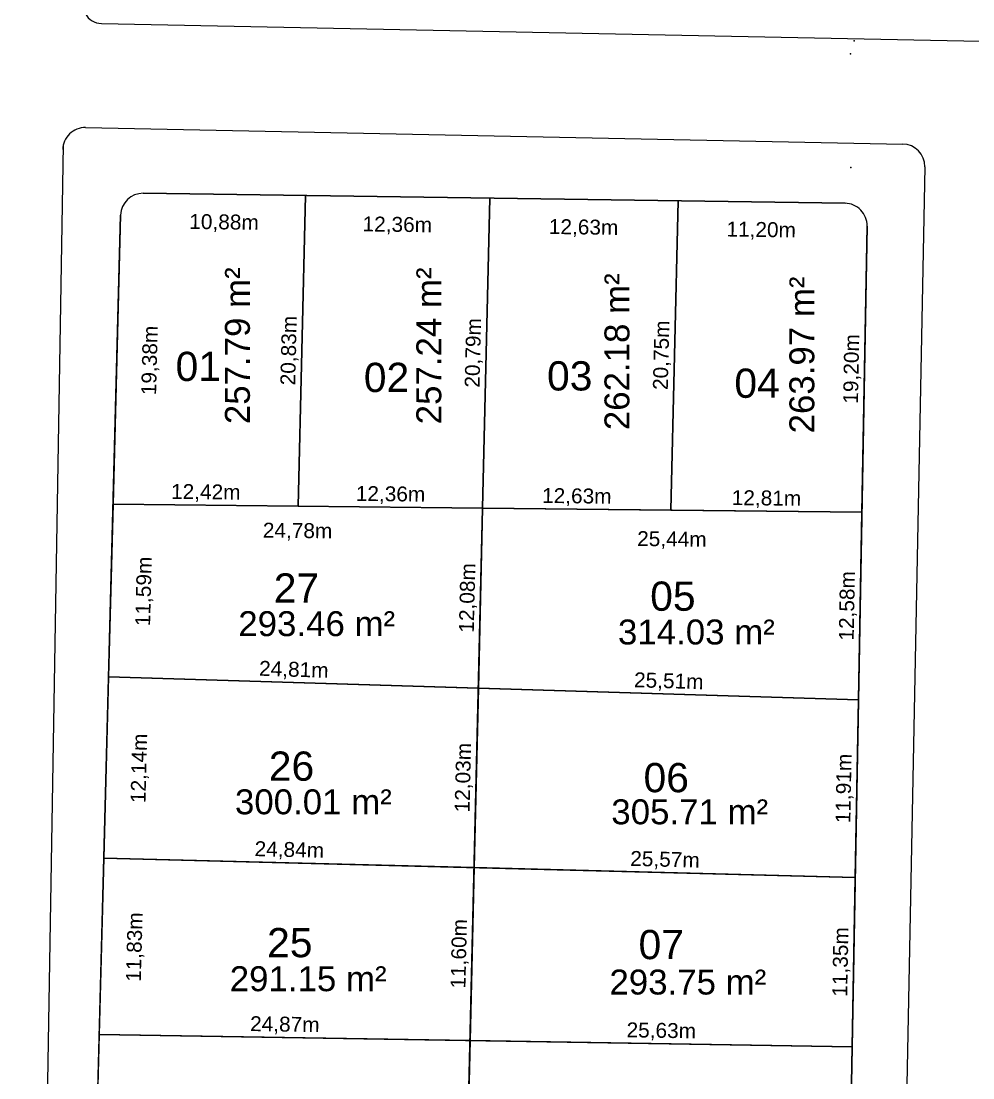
# Model space of a CAD drawing. Header units: metres. Extents: x 3808 to 8215, y 2374 to 6187.
# Drawn here: x 4824.9 to 4888.7, y 4910.1 to 4981 of the extents above; entities that cross this region are included whole.
import ezdxf
from ezdxf.enums import TextEntityAlignment as Align

# ---------------------------------------------------------------- set-up
doc = ezdxf.new("R2010")
doc.units = ezdxf.units.M
for name, color, linetype in [('Areas Lotes', 1, 'Continuous'), ('Calçada', 8, 'Continuous'), ('COTAS', 7, 'Continuous'), ('Lote', 7, 'Continuous'), ('quadras', 7, 'Continuous')]:
    doc.layers.add(name, color=color, linetype=linetype)
doc.layers.add('MEIO FIO', color=8, linetype='Continuous', lineweight=30)
doc.styles.add('Arial', font='arial.ttf')
doc.dimstyles.new('Copy(2) of ISO-25', dxfattribs={"dimtxt": 1, "dimasz": 2.5, "dimexe": 1.25, "dimexo": 0.625, "dimgap": 0.2, "dimtad": 1, "dimtoh": 1, "dimlfac": 1, "dimzin": 1, "dimtxsty": 'Arial', "dimblk": 'NONE', "dimcen": 0, "dimse1": 1, "dimse2": 1, "dimsd1": 1, "dimsd2": 1, "dimclrt": 256, "dimaunit": 1, "dimadec": 3, "dimazin": 0, "dimtfac": 1, "dimtmove": 0, "dimatfit": 3, "dimldrblk": 'NONE', "dimfxl": 1, "dimtolj": 1, "dimtzin": 0, "dimarcsym": 0})

# ---------------------------------------------------------------- blocks, each defined once
blk = doc.blocks.new('*D3229')
at = {"layer": 'Defpoints', "color": 0, "linetype": 'Continuous', "transparency": 16777216}
for p in [(4831.061, 4948.572), (4843.477, 4948.436), (4843.477, 4948.436)]:
    blk.add_point(p, dxfattribs=at)
at = {"layer": 'COTAS', "linetype": 'Continuous', "lineweight": 5, "transparency": 16777216, "insert": (4837.278, 4949.305), "char_height": 1, "attachment_point": 5, "rotation": 359.37126, "style": 'Arial'}
blk.add_mtext('\\A1;12,42m', dxfattribs=at)
blk = doc.blocks.new('_None')
blk = doc.blocks.new('*D3230')
at = {"layer": 'Defpoints', "color": 0, "linetype": 'Continuous', "transparency": 16777216}
for p in [(4843.477, 4948.436), (4855.84, 4948.3), (4855.84, 4948.3)]:
    blk.add_point(p, dxfattribs=at)
at = {"layer": 'COTAS', "linetype": 'Continuous', "lineweight": 5, "transparency": 16777216, "insert": (4849.667, 4949.169), "char_height": 1, "attachment_point": 5, "rotation": 359.37126, "style": 'Arial'}
blk.add_mtext('\\A1;12,36m', dxfattribs=at)
blk = doc.blocks.new('*D3231')
at = {"layer": 'Defpoints', "color": 0, "linetype": 'Continuous', "transparency": 16777216}
for p in [(4855.84, 4948.3), (4868.465, 4948.162), (4868.465, 4948.162)]:
    blk.add_point(p, dxfattribs=at)
at = {"layer": 'COTAS', "linetype": 'Continuous', "lineweight": 5, "transparency": 16777216, "insert": (4862.161, 4949.032), "char_height": 1, "attachment_point": 5, "rotation": 359.37126, "style": 'Arial'}
blk.add_mtext('\\A1;12,63m', dxfattribs=at)
blk = doc.blocks.new('*D3232')
at = {"layer": 'Defpoints', "color": 0, "linetype": 'Continuous', "transparency": 16777216}
for p in [(4868.465, 4948.162), (4881.279, 4948.021), (4881.279, 4948.021)]:
    blk.add_point(p, dxfattribs=at)
at = {"layer": 'COTAS', "linetype": 'Continuous', "lineweight": 5, "transparency": 16777216, "insert": (4874.881, 4948.892), "char_height": 1, "attachment_point": 5, "rotation": 359.37126, "style": 'Arial'}
blk.add_mtext('\\A1;12,81m', dxfattribs=at)
blk = doc.blocks.new('*D3233')
at = {"layer": 'Defpoints', "color": 0, "linetype": 'Continuous', "transparency": 16777216}
for p in [(4881.629, 4967.218), (4881.279, 4948.021), (4881.279, 4948.021)]:
    blk.add_point(p, dxfattribs=at)
at = {"layer": 'COTAS', "linetype": 'Continuous', "lineweight": 5, "transparency": 16777216, "insert": (4880.653, 4957.634), "char_height": 1, "attachment_point": 5, "rotation": 88.95553, "style": 'Arial'}
blk.add_mtext('\\A1;19,20m', dxfattribs=at)
blk = doc.blocks.new('*D3234')
at = {"layer": 'Defpoints', "color": 0, "linetype": 'Continuous', "transparency": 16777216}
for p in [(4881.279, 4948.021), (4881.05, 4935.445), (4881.05, 4935.445)]:
    blk.add_point(p, dxfattribs=at)
at = {"layer": 'COTAS', "linetype": 'Continuous', "lineweight": 5, "transparency": 16777216, "insert": (4880.364, 4941.748), "char_height": 1, "attachment_point": 5, "rotation": 88.95553, "style": 'Arial'}
blk.add_mtext('\\A1;12,58m', dxfattribs=at)
blk = doc.blocks.new('*D3235')
at = {"layer": 'Defpoints', "color": 0, "linetype": 'Continuous', "transparency": 16777216}
for p in [(4881.05, 4935.445), (4880.833, 4923.534), (4880.833, 4923.534)]:
    blk.add_point(p, dxfattribs=at)
at = {"layer": 'COTAS', "linetype": 'Continuous', "lineweight": 5, "transparency": 16777216, "insert": (4880.14, 4929.504), "char_height": 1, "attachment_point": 5, "rotation": 88.95553, "style": 'Arial'}
blk.add_mtext('\\A1;11,91m', dxfattribs=at)
blk = doc.blocks.new('*D3236')
at = {"layer": 'Defpoints', "color": 0, "linetype": 'Continuous', "transparency": 16777216}
for p in [(4880.833, 4923.534), (4880.626, 4912.183), (4880.626, 4912.183)]:
    blk.add_point(p, dxfattribs=at)
at = {"layer": 'COTAS', "linetype": 'Continuous', "lineweight": 5, "transparency": 16777216, "insert": (4879.928, 4917.873), "char_height": 1, "attachment_point": 5, "rotation": 88.95553, "style": 'Arial'}
blk.add_mtext('\\A1;11,35m', dxfattribs=at)
blk = doc.blocks.new('*D3237')
at = {"layer": 'Defpoints', "color": 0, "linetype": 'Continuous', "transparency": 16777216}
for p in [(4880.626, 4912.183), (4880.403, 4899.958), (4880.403, 4899.958)]:
    blk.add_point(p, dxfattribs=at)
at = {"layer": 'COTAS', "linetype": 'Continuous', "lineweight": 5, "transparency": 16777216, "insert": (4879.713, 4906.085), "char_height": 1, "attachment_point": 5, "rotation": 88.95553, "style": 'Arial'}
blk.add_mtext('\\A1;12,23m', dxfattribs=at)
blk = doc.blocks.new('*D3269')
at = {"layer": 'Defpoints', "color": 0, "linetype": 'Continuous', "transparency": 16777216}
for p in [(4830.135, 4913.013), (4830.135, 4913.013), (4854.999, 4912.604)]:
    blk.add_point(p, dxfattribs=at)
at = {"layer": 'COTAS', "linetype": 'Continuous', "lineweight": 5, "transparency": 16777216, "insert": (4842.58, 4913.61), "char_height": 1, "attachment_point": 5, "rotation": 359.05732, "style": 'Arial'}
blk.add_mtext('\\A1;24,87m', dxfattribs=at)
blk = doc.blocks.new('*D3270')
at = {"layer": 'Defpoints', "color": 0, "linetype": 'Continuous', "transparency": 16777216}
for p in [(4854.999, 4912.604), (4880.626, 4912.183), (4880.626, 4912.183)]:
    blk.add_point(p, dxfattribs=at)
at = {"layer": 'COTAS', "linetype": 'Continuous', "lineweight": 5, "transparency": 16777216, "insert": (4867.826, 4913.194), "char_height": 1, "attachment_point": 5, "rotation": 359.05732, "style": 'Arial'}
blk.add_mtext('\\A1;25,63m', dxfattribs=at)
blk = doc.blocks.new('*D3271')
at = {"layer": 'Defpoints', "color": 0, "linetype": 'Continuous', "transparency": 16777216}
for p in [(4855.272, 4924.198), (4880.833, 4923.534), (4880.833, 4923.534)]:
    blk.add_point(p, dxfattribs=at)
at = {"layer": 'COTAS', "linetype": 'Continuous', "lineweight": 5, "transparency": 16777216, "insert": (4868.073, 4924.667), "char_height": 1, "attachment_point": 5, "rotation": 358.51189, "style": 'Arial'}
blk.add_mtext('\\A1;25,57m', dxfattribs=at)
blk = doc.blocks.new('*D3272')
at = {"layer": 'Defpoints', "color": 0, "linetype": 'Continuous', "transparency": 16777216}
for p in [(4830.443, 4924.843), (4830.443, 4924.843), (4855.272, 4924.198)]:
    blk.add_point(p, dxfattribs=at)
at = {"layer": 'COTAS', "linetype": 'Continuous', "lineweight": 5, "transparency": 16777216, "insert": (4842.879, 4925.321), "char_height": 1, "attachment_point": 5, "rotation": 358.51189, "style": 'Arial'}
blk.add_mtext('\\A1;24,84m', dxfattribs=at)
blk = doc.blocks.new('*D3273')
at = {"layer": 'Defpoints', "color": 0, "linetype": 'Continuous', "transparency": 16777216}
for p in [(4830.76, 4936.982), (4830.76, 4936.982), (4855.556, 4936.224)]:
    blk.add_point(p, dxfattribs=at)
at = {"layer": 'COTAS', "linetype": 'Continuous', "lineweight": 5, "transparency": 16777216, "insert": (4843.182, 4937.404), "char_height": 1, "attachment_point": 5, "rotation": 358.24983, "style": 'Arial'}
blk.add_mtext('\\A1;24,81m', dxfattribs=at)
blk = doc.blocks.new('*D3274')
at = {"layer": 'Defpoints', "color": 0, "linetype": 'Continuous', "transparency": 16777216}
for p in [(4855.556, 4936.224), (4881.05, 4935.445), (4881.05, 4935.445)]:
    blk.add_point(p, dxfattribs=at)
at = {"layer": 'COTAS', "linetype": 'Continuous', "lineweight": 5, "transparency": 16777216, "insert": (4868.327, 4936.635), "char_height": 1, "attachment_point": 5, "rotation": 358.24983, "style": 'Arial'}
blk.add_mtext('\\A1;25,51m', dxfattribs=at)
blk = doc.blocks.new('*D3275')
at = {"layer": 'Defpoints', "color": 0, "linetype": 'Continuous', "transparency": 16777216}
for p in [(4856.329, 4969.082), (4856.329, 4969.082), (4855.84, 4948.3)]:
    blk.add_point(p, dxfattribs=at)
at = {"layer": 'COTAS', "linetype": 'Continuous', "lineweight": 5, "transparency": 16777216, "insert": (4855.284, 4958.71), "char_height": 1, "attachment_point": 5, "rotation": 88.65085, "style": 'Arial'}
blk.add_mtext('\\A1;20,79m', dxfattribs=at)
blk = doc.blocks.new('*D3276')
at = {"layer": 'Defpoints', "color": 0, "linetype": 'Continuous', "transparency": 16777216}
for p in [(4868.953, 4968.904), (4868.953, 4968.904), (4868.465, 4948.162)]:
    blk.add_point(p, dxfattribs=at)
at = {"layer": 'COTAS', "linetype": 'Continuous', "lineweight": 5, "transparency": 16777216, "insert": (4867.908, 4958.552), "char_height": 1, "attachment_point": 5, "rotation": 88.65085, "style": 'Arial'}
blk.add_mtext('\\A1;20,75m', dxfattribs=at)
blk = doc.blocks.new('*D3277')
at = {"layer": 'Defpoints', "color": 0, "linetype": 'Continuous', "transparency": 16777216}
for p in [(4843.967, 4969.257), (4843.967, 4969.257), (4843.477, 4948.436)]:
    blk.add_point(p, dxfattribs=at)
at = {"layer": 'COTAS', "linetype": 'Continuous', "lineweight": 5, "transparency": 16777216, "insert": (4842.921, 4958.865), "char_height": 1, "attachment_point": 5, "rotation": 88.65085, "style": 'Arial'}
blk.add_mtext('\\A1;20,83m', dxfattribs=at)
blk = doc.blocks.new('*D3278')
at = {"layer": 'Defpoints', "color": 0, "linetype": 'Continuous', "transparency": 16777216}
for p in [(4833.087, 4969.411), (4843.967, 4969.257), (4843.928, 4966.524)]:
    blk.add_point(p, dxfattribs=at)
at = {"layer": 'COTAS', "linetype": 'Continuous', "lineweight": 5, "transparency": 16777216, "insert": (4838.5, 4967.402), "char_height": 1, "attachment_point": 5, "rotation": 359.19045, "style": 'Arial'}
blk.add_mtext('\\A1;10,88m', dxfattribs=at)
blk = doc.blocks.new('*D3279')
at = {"layer": 'Defpoints', "color": 0, "linetype": 'Continuous', "transparency": 16777216}
for p in [(4843.967, 4969.257), (4856.329, 4969.082), (4856.291, 4966.349)]:
    blk.add_point(p, dxfattribs=at)
at = {"layer": 'COTAS', "linetype": 'Continuous', "lineweight": 5, "transparency": 16777216, "insert": (4850.121, 4967.237), "char_height": 1, "attachment_point": 5, "rotation": 359.19045, "style": 'Arial'}
blk.add_mtext('\\A1;12,36m', dxfattribs=at)
blk = doc.blocks.new('*D3280')
at = {"layer": 'Defpoints', "color": 0, "linetype": 'Continuous', "transparency": 16777216}
for p in [(4856.329, 4969.082), (4868.953, 4968.904), (4868.915, 4966.171)]:
    blk.add_point(p, dxfattribs=at)
at = {"layer": 'COTAS', "linetype": 'Continuous', "lineweight": 5, "transparency": 16777216, "insert": (4862.614, 4967.061), "char_height": 1, "attachment_point": 5, "rotation": 359.19045, "style": 'Arial'}
blk.add_mtext('\\A1;12,63m', dxfattribs=at)
blk = doc.blocks.new('*D3281')
at = {"layer": 'Defpoints', "color": 0, "linetype": 'Continuous', "transparency": 16777216}
for p in [(4868.953, 4968.904), (4880.15, 4968.746), (4880.112, 4966.013)]:
    blk.add_point(p, dxfattribs=at)
at = {"layer": 'COTAS', "linetype": 'Continuous', "lineweight": 5, "transparency": 16777216, "insert": (4874.525, 4966.893), "char_height": 1, "attachment_point": 5, "rotation": 359.19045, "style": 'Arial'}
blk.add_mtext('\\A1;11,20m', dxfattribs=at)
blk = doc.blocks.new('*D3282')
at = {"layer": 'Defpoints', "color": 0, "linetype": 'Continuous', "transparency": 16777216}
for p in [(4831.566, 4967.95), (4831.061, 4948.572), (4834.144, 4948.492)]:
    blk.add_point(p, dxfattribs=at)
at = {"layer": 'COTAS', "linetype": 'Continuous', "lineweight": 5, "transparency": 16777216, "insert": (4833.595, 4958.202), "char_height": 1, "attachment_point": 5, "rotation": 88.50817, "style": 'Arial'}
blk.add_mtext('\\A1;19,38m', dxfattribs=at)
blk = doc.blocks.new('*D3283')
at = {"layer": 'Defpoints', "color": 0, "linetype": 'Continuous', "transparency": 16777216}
for p in [(4831.061, 4948.572), (4830.76, 4936.982), (4833.842, 4936.902)]:
    blk.add_point(p, dxfattribs=at)
at = {"layer": 'COTAS', "linetype": 'Continuous', "lineweight": 5, "transparency": 16777216, "insert": (4833.192, 4942.718), "char_height": 1, "attachment_point": 5, "rotation": 88.50817, "style": 'Arial'}
blk.add_mtext('\\A1;11,59m', dxfattribs=at)
blk = doc.blocks.new('*D3284')
at = {"layer": 'Defpoints', "color": 0, "linetype": 'Continuous', "transparency": 16777216}
for p in [(4830.76, 4936.982), (4830.443, 4924.843), (4833.526, 4924.763)]:
    blk.add_point(p, dxfattribs=at)
at = {"layer": 'COTAS', "linetype": 'Continuous', "lineweight": 5, "transparency": 16777216, "insert": (4832.883, 4930.853), "char_height": 1, "attachment_point": 5, "rotation": 88.50817, "style": 'Arial'}
blk.add_mtext('\\A1;12,14m', dxfattribs=at)
blk = doc.blocks.new('*D3285')
at = {"layer": 'Defpoints', "color": 0, "linetype": 'Continuous', "transparency": 16777216}
for p in [(4830.443, 4924.843), (4830.135, 4913.013), (4833.218, 4912.933)]:
    blk.add_point(p, dxfattribs=at)
at = {"layer": 'COTAS', "linetype": 'Continuous', "lineweight": 5, "transparency": 16777216, "insert": (4832.571, 4918.869), "char_height": 1, "attachment_point": 5, "rotation": 88.50817, "style": 'Arial'}
blk.add_mtext('\\A1;11,83m', dxfattribs=at)
blk = doc.blocks.new('*D3286')
at = {"layer": 'Defpoints', "color": 0, "linetype": 'Continuous', "transparency": 16777216}
for p in [(4830.135, 4913.013), (4829.825, 4901.079), (4832.907, 4900.999)]:
    blk.add_point(p, dxfattribs=at)
at = {"layer": 'COTAS', "linetype": 'Continuous', "lineweight": 5, "transparency": 16777216, "insert": (4832.262, 4906.987), "char_height": 1, "attachment_point": 5, "rotation": 88.50817, "style": 'Arial'}
blk.add_mtext('\\A1;11,94m', dxfattribs=at)
blk = doc.blocks.new('*D3300')
at = {"layer": 'Defpoints', "color": 0, "linetype": 'Continuous', "transparency": 16777216}
for p in [(4854.999, 4912.604), (4854.999, 4912.604), (4854.715, 4900.527)]:
    blk.add_point(p, dxfattribs=at)
at = {"layer": 'COTAS', "linetype": 'Continuous', "lineweight": 5, "transparency": 16777216, "insert": (4854.056, 4906.585), "char_height": 1, "attachment_point": 5, "rotation": 88.65085, "style": 'Arial'}
blk.add_mtext('\\A1;12,08m', dxfattribs=at)
blk = doc.blocks.new('*D3301')
at = {"layer": 'Defpoints', "color": 0, "linetype": 'Continuous', "transparency": 16777216}
for p in [(4855.272, 4924.198), (4855.272, 4924.198), (4854.999, 4912.604)]:
    blk.add_point(p, dxfattribs=at)
at = {"layer": 'COTAS', "linetype": 'Continuous', "lineweight": 5, "transparency": 16777216, "insert": (4854.335, 4918.42), "char_height": 1, "attachment_point": 5, "rotation": 88.65085, "style": 'Arial'}
blk.add_mtext('\\A1;11,60m', dxfattribs=at)
blk = doc.blocks.new('*D3302')
at = {"layer": 'Defpoints', "color": 0, "linetype": 'Continuous', "transparency": 16777216}
for p in [(4855.556, 4936.224), (4855.556, 4936.224), (4855.272, 4924.198)]:
    blk.add_point(p, dxfattribs=at)
at = {"layer": 'COTAS', "linetype": 'Continuous', "lineweight": 5, "transparency": 16777216, "insert": (4854.613, 4930.23), "char_height": 1, "attachment_point": 5, "rotation": 88.65085, "style": 'Arial'}
blk.add_mtext('\\A1;12,03m', dxfattribs=at)
blk = doc.blocks.new('*D3303')
at = {"layer": 'Defpoints', "color": 0, "linetype": 'Continuous', "transparency": 16777216}
for p in [(4855.84, 4948.3), (4855.84, 4948.3), (4855.556, 4936.224)]:
    blk.add_point(p, dxfattribs=at)
at = {"layer": 'COTAS', "linetype": 'Continuous', "lineweight": 5, "transparency": 16777216, "insert": (4854.897, 4942.281), "char_height": 1, "attachment_point": 5, "rotation": 88.65085, "style": 'Arial'}
blk.add_mtext('\\A1;12,08m', dxfattribs=at)
blk = doc.blocks.new('*D4740')
at = {"layer": 'Defpoints', "color": 0, "linetype": 'Continuous', "transparency": 16777216}
for p in [(4831.061, 4948.572), (4855.84, 4948.3), (4855.812, 4945.773)]:
    blk.add_point(p, dxfattribs=at)
at = {"layer": 'COTAS', "linetype": 'Continuous', "lineweight": 5, "transparency": 16777216, "insert": (4843.432, 4946.71), "char_height": 1, "attachment_point": 5, "rotation": 359.37126, "style": 'Arial'}
blk.add_mtext('\\A1;24,78m', dxfattribs=at)
blk = doc.blocks.new('*D4741')
at = {"layer": 'Defpoints', "color": 0, "linetype": 'Continuous', "transparency": 16777216}
for p in [(4855.84, 4948.3), (4881.279, 4948.021), (4881.248, 4945.205)]:
    blk.add_point(p, dxfattribs=at)
at = {"layer": 'COTAS', "linetype": 'Continuous', "lineweight": 5, "transparency": 16777216, "insert": (4868.537, 4946.145), "char_height": 1, "attachment_point": 5, "rotation": 359.37126, "style": 'Arial'}
blk.add_mtext('\\A1;25,44m', dxfattribs=at)

msp = doc.modelspace()

# ---------------------------------------------------------------- linework, layer by layer
at = {"layer": 'Calçada', "linetype": 'Continuous', "lineweight": 5}
for p, q in [((4830.273, 4980.798), (5014.377, 4977.095)), ((4829.215, 4973.818), (4884.023, 4972.715)), ((4827.718, 4972.633), (4824.893, 4804.27)), ((4885.492, 4971.187), (4882.235, 4802.953))]:
    msp.add_line(p, q, dxfattribs=at)
for centre, radius, start, end in [((4830.298, 4982.048), 1.25, 88.84767, 268.84767), ((4829.185, 4972.318), 1.5, 88.84767, 179.04842), ((4883.993, 4971.216), 1.5, 358.89078, 88.84767)]:
    msp.add_arc(centre, radius, start, end, dxfattribs=at)
at = {"layer": 'Lote', "lineweight": 5}
for p, q in [((4843.477, 4948.436), (4843.967, 4969.257)), ((4854.517, 4892.145), (4856.329, 4969.082)), ((4868.465, 4948.162), (4868.953, 4968.891)), ((4831.061, 4948.572), (4881.279, 4948.021)), ((4830.76, 4936.982), (4881.05, 4935.445)), ((4830.443, 4924.843), (4880.833, 4923.534)), ((4830.135, 4913.013), (4880.626, 4912.183))]:
    msp.add_line(p, q, dxfattribs=at)
at = {"layer": 'Lote', "linetype": 'Continuous', "lineweight": 5, "flags": 128}
for points in [[(4843.967, 4969.257), (4833.087, 4969.411, 0.41073), (4831.566, 4967.95), (4831.061, 4948.572), (4843.477, 4948.436)], [(4881.629, 4967.218, 0.415415), (4880.15, 4968.746), (4868.953, 4968.904), (4868.465, 4948.162), (4881.279, 4948.021)]]:
    msp.add_lwpolyline(points, format="xyb", close=True, dxfattribs=at)
for points in [[(4843.477, 4948.436), (4855.84, 4948.3), (4856.329, 4969.082), (4843.967, 4969.257)], [(4868.953, 4968.904), (4856.329, 4969.082), (4855.84, 4948.3), (4868.465, 4948.162)], [(4855.84, 4948.3), (4831.061, 4948.572), (4830.76, 4936.982), (4855.556, 4936.224)], [(4855.84, 4948.3), (4855.556, 4936.224), (4881.05, 4935.445), (4881.279, 4948.021)], [(4855.556, 4936.224), (4830.76, 4936.982), (4830.443, 4924.843), (4855.272, 4924.198)], [(4880.833, 4923.534), (4881.05, 4935.445), (4855.556, 4936.224), (4855.272, 4924.198)], [(4854.999, 4912.604), (4855.272, 4924.198), (4830.443, 4924.843), (4830.135, 4913.013)], [(4855.272, 4924.198), (4854.999, 4912.604), (4880.626, 4912.183), (4880.833, 4923.534)], [(4854.715, 4900.527), (4854.999, 4912.604), (4830.135, 4913.013), (4829.825, 4901.079)], [(4880.403, 4899.958), (4880.626, 4912.183), (4854.999, 4912.604), (4854.715, 4900.527)]]:
    msp.add_lwpolyline(points, close=True, dxfattribs=at)
at = {"layer": 'MEIO FIO', "lineweight": 5}
for p in [(4880.754, 4979.634), (4880.516, 4978.76), (4880.535, 4971.153)]:
    msp.add_point(p, dxfattribs=at)
at = {"layer": 'quadras', "lineweight": 5}
for p, q in [((4833.087, 4969.411), (4880.15, 4968.746)), ((4827.385, 4807.39), (4831.566, 4967.95)), ((4881.629, 4967.218), (4878.707, 4806.946))]:
    msp.add_line(p, q, dxfattribs=at)
at = {"layer": 'quadras', "linetype": 'Continuous', "lineweight": 5, "flags": 128}
msp.add_lwpolyline([(4881.629, 4967.218, 0.415415), (4880.15, 4968.746), (4833.087, 4969.411, 0.41073), (4831.566, 4967.95), (4827.385, 4807.39, 0.419563), (4828.872, 4805.851), (4877.196, 4805.474, 0.411165), (4878.707, 4806.946)], format="xyb", close=True, dxfattribs=at)
at = {"layer": 'quadras', "lineweight": 5}
for centre, start, end in [((4833.066, 4967.911), 89.19045, 178.50817), ((4880.129, 4967.246), 358.95553, 89.19045)]:
    msp.add_arc(centre, 1.5, start, end, dxfattribs=at)

# ---------------------------------------------------------------- texts
at = {"layer": 'Areas Lotes', "linetype": 'Continuous', "lineweight": 5, "style": 'Arial'}
for s, p in [('257.79 m²', (4840.234, 4953.933)), ('257.24 m²', (4853.071, 4953.922)), ('262.18 m²', (4865.688, 4953.53)), ('263.97 m²', (4878.089, 4953.313))]:
    msp.add_text(s, height=1.6726, rotation=90, dxfattribs=at).set_placement(p)
for s, p in [('293.46 m²', (4839.457, 4939.719)), ('314.03 m²', (4864.921, 4939.161)), ('300.01 m²', (4839.233, 4927.774)), ('305.71 m²', (4864.474, 4927.104)), ('291.15 m²', (4838.884, 4915.913)), ('293.75 m²', (4864.348, 4915.69))]:
    msp.add_text(s, height=1.6726, dxfattribs=at).set_placement(p)
at = {"layer": 'COTAS', "linetype": 'Continuous', "lineweight": 5, "style": 'Arial'}
for s, p in [('01', (4836.774, 4956.827)), ('02', (4849.398, 4956.089)), ('03', (4861.685, 4956.191)), ('04', (4874.251, 4955.699)), ('27', (4843.36, 4941.969)), ('05', (4868.604, 4941.421)), ('26', (4843.025, 4930.024)), ('06', (4868.157, 4929.253)), ('25', (4842.913, 4918.19)), ('07', (4867.822, 4918.061))]:
    msp.add_text(s, height=1.96, dxfattribs=at).set_placement(p, align=Align.CENTER)

# ---------------------------------------------------------------- dimensions: what is measured, and where the dimension line sits
at = {"layer": 'COTAS', "linetype": 'Continuous', "lineweight": 5}
for p1, p2, distance, picture, middle in [((4833.087, 4969.411), (4843.967, 4969.257), -2.733, '*D3278', (4838.5, 4967.402)), ((4843.477, 4948.436), (4843.967, 4969.257), 0, '*D3277', (4842.921, 4958.865)), ((4855.84, 4948.3), (4856.329, 4969.082), 0, '*D3275', (4855.284, 4958.71)), ((4868.465, 4948.162), (4868.953, 4968.904), 0, '*D3276', (4867.908, 4958.552)), ((4831.566, 4967.95), (4831.061, 4948.572), 3.083, '*D3282', (4833.595, 4958.202)), ((4881.629, 4967.218), (4881.279, 4948.021), 0, '*D3233', (4880.653, 4957.634)), ((4831.061, 4948.572), (4843.477, 4948.436), 0, '*D3229', (4837.278, 4949.305)), ((4831.061, 4948.572), (4855.84, 4948.3), -2.527, '*D4740', (4843.432, 4946.71)), ((4855.84, 4948.3), (4881.279, 4948.021), -2.817, '*D4741', (4868.537, 4946.145)), ((4855.556, 4936.224), (4830.76, 4936.982), 0, '*D3273', (4843.182, 4937.404)), ((4855.556, 4936.224), (4881.05, 4935.445), 0, '*D3274', (4868.327, 4936.635)), ((4855.272, 4924.198), (4830.443, 4924.843), 0, '*D3272', (4842.879, 4925.321)), ((4855.272, 4924.198), (4880.833, 4923.534), 0, '*D3271', (4868.073, 4924.667)), ((4854.999, 4912.604), (4830.135, 4913.013), 0, '*D3269', (4842.58, 4913.61)), ((4854.999, 4912.604), (4880.626, 4912.183), 0, '*D3270', (4867.826, 4913.194))]:
    dim = msp.add_aligned_dim(p1=p1, p2=p2, distance=distance, dimstyle='Copy(2) of ISO-25', override={"dimpost": 'm'}, dxfattribs=at)
    dim.commit()
    dim.dimension.update_dxf_attribs({"geometry": picture, "text_midpoint": middle})
for base, p1, p2, angle, picture, middle in [((4856.291, 4966.349), (4843.967, 4969.257), (4856.329, 4969.082), 179.19045, '*D3279', (4850.121, 4967.237)), ((4868.915, 4966.171), (4856.329, 4969.082), (4868.953, 4968.904), 179.19045, '*D3280', (4862.614, 4967.061)), ((4880.112, 4966.013), (4868.953, 4968.904), (4880.15, 4968.746), 179.19045, '*D3281', (4874.525, 4966.893)), ((4855.84, 4948.3), (4843.477, 4948.436), (4855.84, 4948.3), 179.37126, '*D3230', (4849.667, 4949.169)), ((4868.465, 4948.162), (4855.84, 4948.3), (4868.465, 4948.162), 179.37126, '*D3231', (4862.161, 4949.032)), ((4881.279, 4948.021), (4868.465, 4948.162), (4881.279, 4948.021), 179.37126, '*D3232', (4874.881, 4948.892)), ((4833.842, 4936.902), (4831.061, 4948.572), (4830.76, 4936.982), 88.50817, '*D3283', (4833.192, 4942.718)), ((4855.84, 4948.3), (4855.556, 4936.224), (4855.84, 4948.3), 268.65085, '*D3303', (4854.897, 4942.281)), ((4881.05, 4935.445), (4881.279, 4948.021), (4881.05, 4935.445), 88.95553, '*D3234', (4880.364, 4941.748)), ((4833.526, 4924.763), (4830.76, 4936.982), (4830.443, 4924.843), 88.50817, '*D3284', (4832.883, 4930.853)), ((4855.556, 4936.224), (4855.272, 4924.198), (4855.556, 4936.224), 268.65085, '*D3302', (4854.613, 4930.23)), ((4880.833, 4923.534), (4881.05, 4935.445), (4880.833, 4923.534), 88.95553, '*D3235', (4880.14, 4929.504)), ((4833.218, 4912.933), (4830.443, 4924.843), (4830.135, 4913.013), 88.50817, '*D3285', (4832.571, 4918.869)), ((4855.272, 4924.198), (4854.999, 4912.604), (4855.272, 4924.198), 268.65085, '*D3301', (4854.335, 4918.42)), ((4880.626, 4912.183), (4880.833, 4923.534), (4880.626, 4912.183), 88.95553, '*D3236', (4879.928, 4917.873)), ((4832.907, 4900.999), (4830.135, 4913.013), (4829.825, 4901.079), 88.50817, '*D3286', (4832.262, 4906.987)), ((4854.999, 4912.604), (4854.715, 4900.527), (4854.999, 4912.604), 268.65085, '*D3300', (4854.056, 4906.585)), ((4880.403, 4899.958), (4880.626, 4912.183), (4880.403, 4899.958), 88.95553, '*D3237', (4879.713, 4906.085))]:
    dim = msp.add_linear_dim(base=base, p1=p1, p2=p2, angle=angle, dimstyle='Copy(2) of ISO-25', override={"dimpost": 'm', "dimtmove": 1}, dxfattribs=at)
    dim.commit()
    dim.dimension.update_dxf_attribs({"geometry": picture, "text_midpoint": middle})

doc.saveas('drawing.dxf')
